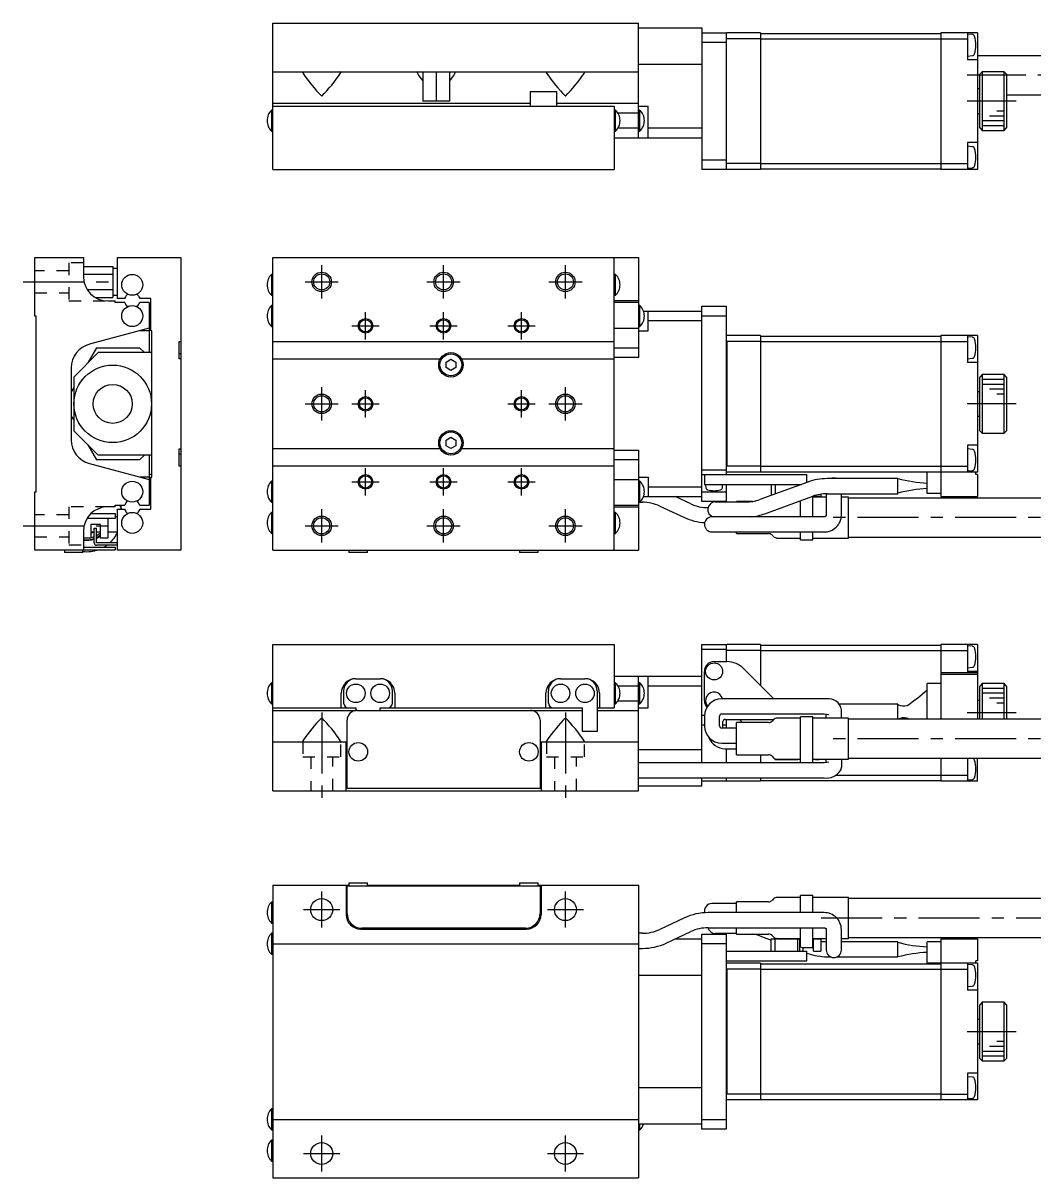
# Model space of a CAD drawing. Extents: x 40 to 407, y 17 to 267.
# Drawn here: x 40.4 to 247.8, y 29.9 to 266.6 of the extents above; entities that cross this region are included whole.
import ezdxf

# ---------------------------------------------------------------- set-up
doc = ezdxf.new("R2010")
doc.units = 0
doc.header["$LTSCALE"] = 10
doc.linetypes.add('CENTER', pattern=[2, 1.25, -0.25, 0.25, -0.25])
doc.linetypes.add('DOT', pattern=[0.5, 0.25, -0.25])
doc.layers.add('1', color=7, linetype='CONTINUOUS')

msp = doc.modelspace()

# ---------------------------------------------------------------- linework, layer by layer
at = {"layer": '1', "color": 7, "linetype": 'CONTINUOUS'}
for p, q in [((91.675696, 266.598362), (166.675696, 266.598362)), ((91.675696, 236.598362), (91.675696, 266.598362)), ((166.675696, 243.098362), (166.675696, 266.598362)), ((166.675696, 265.598362), (179.675696, 265.598362)), ((179.675696, 265.598362), (179.675696, 236.598362)), ((179.675696, 264.598362), (184.675696, 264.598362)), ((184.775696, 264.598362), (184.675696, 264.498362)), ((184.675696, 264.598362), (184.675696, 236.598362)), ((191.675696, 263.398362), (184.675696, 263.398362)), ((191.675696, 264.598362), (184.775696, 264.598362)), ((191.675696, 264.598362), (191.675696, 236.598362)), ((191.675696, 264.498362), (228.675696, 264.498362)), ((191.675696, 263.35694), (228.675696, 263.35694)), ((236.175696, 264.598362), (228.675696, 264.598362)), ((228.675696, 264.598362), (228.675696, 236.598362)), ((228.675696, 263.398362), (234.175696, 263.398362)), ((234.175696, 264.598362), (234.175696, 259.098362)), ((235.160975, 264.262161), (234.175696, 264.348362)), ((236.175696, 264.598362), (236.175696, 236.598362)), ((184.675696, 262.598362), (179.675696, 262.598362)), ((179.675696, 258.098362), (166.675696, 258.098362)), ((234.175696, 259.848362), (235.160975, 259.934562)), ((236.175696, 259.098362), (234.175696, 259.098362)), ((294.803826, 259.898362), (236.175696, 259.898362)), ((91.675696, 256.598362), (166.675696, 256.598362)), ((97.934038, 256.598362), (97.775696, 256.475844)), ((97.775696, 256.475844), (97.795527, 256.370318)), ((105.575696, 256.47586), (105.417353, 256.598362)), ((105.55244, 256.360039), (105.575696, 256.47586)), ((121.434038, 256.598362), (121.275696, 256.475844)), ((121.275696, 256.475844), (121.305713, 256.341176)), ((122.425696, 256.598362), (122.425696, 250.598362)), ((125.175696, 256.598362), (125.175696, 250.598362)), ((127.925696, 256.598362), (127.925696, 250.598362)), ((129.075696, 256.475844), (128.917353, 256.598362)), ((129.004715, 256.247221), (129.058975, 256.380226)), ((129.058975, 256.380226), (129.075696, 256.475844)), ((147.934038, 256.598362), (147.775696, 256.475844)), ((147.775696, 256.475844), (147.805713, 256.341176)), ((155.575696, 256.475844), (155.417353, 256.598362)), ((155.504715, 256.247221), (155.558975, 256.380226)), ((155.558975, 256.380226), (155.575696, 256.475844)), ((237.175696, 256.598362), (236.675696, 256.098362)), ((236.675696, 245.098362), (236.675696, 256.098362)), ((241.675696, 256.598362), (237.175696, 256.598362)), ((237.175696, 256.598362), (237.175696, 244.598362)), ((242.175696, 256.098362), (241.675696, 256.598362)), ((241.675696, 244.598362), (241.675696, 256.598362)), ((242.175696, 256.098362), (242.175696, 245.098362)), ((144.425696, 252.598362), (149.925696, 252.598362)), ((144.425696, 252.598362), (144.425696, 249.598362)), ((149.925696, 249.598362), (149.925696, 252.598362)), ((236.675696, 253.098362), (236.175696, 253.098362)), ((242.175696, 251.898362), (294.803826, 251.898362)), ((91.383448, 248.748362), (91.383448, 244.448362)), ((91.675696, 248.748362), (91.383448, 248.748362)), ((144.425696, 250.098362), (91.675696, 250.098362)), ((91.675696, 249.598362), (161.675696, 249.598362)), ((127.925696, 250.598362), (122.425696, 250.598362)), ((166.675696, 250.098362), (149.925696, 250.098362)), ((161.675696, 249.598362), (161.675696, 236.598362)), ((161.967943, 248.748362), (161.675696, 248.748362)), ((161.967943, 244.448362), (161.967943, 248.748362)), ((166.675696, 249.598362), (168.675696, 249.598362)), ((166.967943, 248.748362), (166.675696, 248.748362)), ((166.967943, 244.448362), (166.967943, 248.748362)), ((168.675696, 243.098362), (168.675696, 249.598362)), ((166.675696, 248.134642), (162.452485, 248.134642)), ((236.175696, 248.098362), (236.675696, 248.098362)), ((91.383448, 244.448362), (91.675696, 244.448362)), ((161.675696, 244.448362), (161.967943, 244.448362)), ((166.675696, 245.062082), (162.452485, 245.062082)), ((166.675696, 244.448362), (166.967943, 244.448362)), ((168.675696, 245.098362), (179.675696, 245.098362)), ((236.675696, 245.098362), (237.175696, 244.598362)), ((237.175696, 244.598362), (241.675696, 244.598362)), ((241.675696, 244.598362), (242.175696, 245.098362)), ((161.675696, 243.098362), (179.675696, 243.098362)), ((236.175696, 242.098362), (234.175696, 242.098362)), ((234.175696, 242.098362), (234.175696, 236.598362)), ((235.160975, 241.262161), (234.175696, 241.348362)), ((179.675696, 238.598362), (184.675696, 238.598362)), ((191.675696, 237.798362), (184.675696, 237.798362)), ((191.675696, 237.839783), (228.675696, 237.839783)), ((228.675696, 237.798362), (234.175696, 237.798362)), ((234.175696, 236.848362), (235.160975, 236.934562)), ((91.675696, 236.598362), (161.675696, 236.598362)), ((184.675696, 236.598362), (179.675696, 236.598362)), ((184.675696, 236.698362), (184.775696, 236.598362)), ((191.675696, 236.598362), (184.775696, 236.598362)), ((191.675696, 236.698362), (228.675696, 236.698362)), ((236.175696, 236.598362), (228.675696, 236.598362)), ((42.801717, 206.540028), (42.801717, 218.540028)), ((42.801717, 218.540028), (52.801717, 218.540028)), ((52.801717, 218.540028), (52.801717, 214.640028)), ((59.801717, 210.140028), (59.801717, 218.540028)), ((59.801717, 218.540028), (72.801717, 218.540028)), ((72.801717, 218.540028), (72.801717, 158.540028)), ((91.675696, 218.540028), (166.675696, 218.540028)), ((91.675696, 158.540028), (91.675696, 218.540028)), ((161.675696, 158.540028), (161.675696, 218.540028)), ((166.675696, 218.540028), (166.675696, 198.040028)), ((52.801717, 216.715454), (58.801717, 216.715454)), ((58.801717, 216.715454), (58.801717, 210.364601)), ((59.801717, 216.290028), (58.801717, 216.290028)), ((52.801717, 215.127741), (58.801717, 215.127741)), ((91.675696, 215.090028), (91.383448, 215.090028)), ((91.383448, 215.090028), (91.383448, 210.790028)), ((161.967943, 215.090028), (161.675696, 215.090028)), ((161.967943, 210.790028), (161.967943, 215.090028)), ((53.585857, 211.952315), (58.801717, 211.952315)), ((58.801717, 210.790028), (59.801717, 210.790028)), ((91.383448, 210.790028), (91.675696, 210.790028)), ((161.675696, 210.790028), (161.967943, 210.790028)), ((55.210298, 210.364601), (58.801717, 210.364601)), ((57.801717, 209.640028), (59.301717, 209.640028)), ((59.301717, 209.340028), (59.301717, 209.640028)), ((61.265437, 209.340028), (59.301717, 209.340028)), ((61.193176, 210.140028), (59.801717, 210.140028)), ((61.401077, 210.500123), (61.193176, 210.140028)), ((61.762411, 208.540028), (62.01273, 208.540028)), ((63.590703, 208.540028), (63.841022, 208.540028)), ((64.410257, 210.140028), (64.202356, 210.500123)), ((66.301717, 209.340028), (64.337997, 209.340028)), ((66.601717, 210.140028), (64.410257, 210.140028)), ((66.301717, 209.340028), (66.301717, 199.040028)), ((66.301717, 208.540028), (66.601717, 208.540028)), ((66.601717, 203.540028), (66.601717, 210.140028)), ((91.675696, 208.690028), (91.383448, 208.690028)), ((91.383448, 208.690028), (91.383448, 204.390028)), ((166.675696, 209.640028), (161.675696, 209.640028)), ((166.675696, 209.340028), (161.675696, 209.340028)), ((166.967943, 208.690028), (166.675696, 208.690028)), ((166.967943, 204.390028), (166.967943, 208.690028)), ((179.675696, 208.540028), (184.675696, 208.540028)), ((179.675696, 168.540028), (179.675696, 208.540028)), ((184.675696, 208.540028), (184.675696, 174.040028)), ((43.101717, 206.540028), (42.801717, 206.540028)), ((43.101717, 170.540028), (43.101717, 206.540028)), ((167.704123, 207.540028), (179.675696, 207.540028)), ((168.675696, 203.540028), (168.675696, 207.540028)), ((184.675696, 206.540028), (179.675696, 206.540028)), ((66.301717, 204.040028), (54.007621, 200.745835)), ((91.383448, 204.390028), (91.675696, 204.390028)), ((161.675696, 204.040028), (166.675696, 204.040028)), ((166.675696, 204.390028), (166.967943, 204.390028)), ((179.675696, 205.540028), (168.675696, 205.540028)), ((66.301717, 203.540028), (64.435691, 203.540028)), ((66.801717, 203.540028), (66.601717, 203.540028)), ((66.801717, 173.540028), (66.801717, 203.540028)), ((72.451717, 197.740028), (72.451717, 201.340028)), ((72.451717, 201.340028), (72.801717, 201.340028)), ((91.675696, 201.340028), (161.675696, 201.340028)), ((166.675696, 203.540028), (168.675696, 203.540028)), ((191.675696, 202.540028), (184.675696, 202.540028)), ((184.675696, 201.440028), (184.775696, 201.340028)), ((184.775696, 201.340028), (184.775696, 175.740028)), ((191.675696, 201.340028), (184.775696, 201.340028)), ((191.675696, 202.540028), (191.675696, 174.540028)), ((191.675696, 202.440028), (228.675696, 202.440028)), ((191.675696, 201.298607), (228.675696, 201.298607)), ((228.675696, 202.540028), (228.675696, 169.540028)), ((236.175696, 202.540028), (228.675696, 202.540028)), ((228.675696, 201.340028), (234.175696, 201.340028)), ((234.175696, 202.540028), (234.175696, 197.040028)), ((235.160975, 202.203827), (234.175696, 202.290028)), ((236.175696, 202.540028), (236.175696, 174.540028)), ((55.801717, 199.040028), (50.801717, 194.040028)), ((55.497869, 200.040028), (53.71678, 196.955091)), ((55.497869, 200.040028), (64.301717, 200.040028)), ((66.801717, 199.040028), (55.801717, 199.040028)), ((65.301717, 199.040028), (64.301717, 200.040028)), ((161.675696, 200.040028), (166.675696, 200.040028)), ((72.801717, 198.790028), (72.451717, 198.790028)), ((72.801717, 197.740028), (72.451717, 197.740028)), ((91.675696, 197.740028), (125.982525, 197.740028)), ((127.175696, 197.117378), (128.175696, 197.694728)), ((127.175696, 195.962678), (127.175696, 197.117378)), ((128.175696, 197.694728), (129.175696, 197.117378)), ((129.175696, 197.117378), (129.175696, 195.962678)), ((130.368867, 197.740028), (161.675696, 197.740028)), ((166.675696, 198.040028), (161.675696, 198.040028)), ((234.175696, 197.790028), (235.160975, 197.876229)), ((236.175696, 197.040028), (234.175696, 197.040028)), ((50.301717, 195.916206), (50.301717, 181.16385)), ((128.175696, 195.385327), (127.175696, 195.962678)), ((129.175696, 195.962678), (128.175696, 195.385327)), ((237.175696, 194.540028), (236.675696, 194.040028)), ((237.175696, 194.540028), (237.175696, 182.540028)), ((241.675696, 194.540028), (237.175696, 194.540028)), ((241.675696, 182.540028), (241.675696, 194.540028)), ((242.175696, 194.040028), (241.675696, 194.540028)), ((50.801717, 191.906053), (50.301717, 191.040028)), ((50.801717, 194.040028), (50.801717, 183.040028)), ((236.675696, 183.040028), (236.675696, 194.040028)), ((242.175696, 194.040028), (242.175696, 183.040028)), ((236.675696, 191.040028), (236.175696, 191.040028)), ((50.301717, 186.040028), (50.801717, 185.174003)), ((236.175696, 186.040028), (236.675696, 186.040028)), ((50.801717, 183.040028), (55.801717, 178.040028)), ((236.675696, 183.040028), (237.175696, 182.540028)), ((237.175696, 182.540028), (241.675696, 182.540028)), ((241.675696, 182.540028), (242.175696, 183.040028)), ((53.71678, 180.124964), (55.497869, 177.040028)), ((127.175696, 181.117378), (128.175696, 181.694728)), ((127.175696, 179.962678), (127.175696, 181.117378)), ((128.175696, 179.385327), (127.175696, 179.962678)), ((128.175696, 181.694728), (129.175696, 181.117378)), ((129.175696, 179.962678), (128.175696, 179.385327)), ((129.175696, 181.117378), (129.175696, 179.962678)), ((236.175696, 180.040028), (234.175696, 180.040028)), ((234.175696, 180.040028), (234.175696, 174.540028)), ((66.801717, 178.040028), (55.801717, 178.040028)), ((64.301717, 177.040028), (65.301717, 178.040028)), ((66.301717, 178.040028), (66.301717, 167.740028)), ((72.451717, 175.740028), (72.451717, 179.340028)), ((72.451717, 179.340028), (72.801717, 179.340028)), ((72.451717, 178.290028), (72.801717, 178.290028)), ((125.982525, 179.340028), (91.675696, 179.340028)), ((161.675696, 179.340028), (130.368867, 179.340028)), ((161.675696, 179.040028), (166.675696, 179.040028)), ((166.675696, 179.040028), (166.675696, 158.540028)), ((235.160975, 179.203827), (234.175696, 179.290028)), ((54.007621, 176.334221), (66.301717, 173.040028)), ((64.301717, 177.040028), (55.497869, 177.040028)), ((72.801717, 175.740028), (72.451717, 175.740028)), ((161.675696, 175.740028), (91.675696, 175.740028)), ((166.675696, 177.040028), (161.675696, 177.040028)), ((184.775696, 175.740028), (184.675696, 175.640028)), ((191.675696, 175.740028), (184.775696, 175.740028)), ((191.675696, 175.781449), (228.675696, 175.781449)), ((228.675696, 175.740028), (234.175696, 175.740028)), ((66.301717, 173.540028), (64.435691, 173.540028)), ((66.801697, 174.040028), (66.301717, 174.040028)), ((66.601717, 166.940028), (66.601717, 173.540028)), ((66.601717, 173.540028), (66.801717, 173.540028)), ((161.675696, 173.040028), (166.675696, 173.040028)), ((166.675696, 173.540028), (168.675696, 173.540028)), ((168.675696, 173.540028), (168.675696, 169.540028)), ((179.675696, 175.040028), (184.675696, 175.040028)), ((179.675696, 174.040028), (201.175696, 174.040028)), ((180.175696, 174.040028), (180.175696, 172.040028)), ((191.675696, 174.540028), (184.675696, 174.540028)), ((191.675696, 174.640028), (228.675696, 174.640028)), ((201.175696, 172.440975), (201.175696, 174.040028)), ((219.875696, 173.215028), (205.338966, 173.215028)), ((219.875696, 170.115028), (219.875696, 173.240028)), ((225.875696, 170.140028), (225.875696, 174.540028)), ((236.175696, 174.540028), (225.875696, 174.540028)), ((234.175696, 174.790028), (235.160975, 174.876229)), ((235.875696, 174.040028), (235.875696, 174.540028)), ((236.175696, 174.040028), (235.875696, 174.040028)), ((236.175696, 174.040028), (236.175696, 169.540028)), ((42.801717, 158.540028), (42.801717, 170.540028)), ((42.801717, 170.540028), (43.101717, 170.540028)), ((66.301717, 172.040028), (66.601717, 172.040028)), ((91.675696, 172.690028), (91.383448, 172.690028)), ((91.383448, 172.690028), (91.383448, 168.390028)), ((166.967943, 172.690028), (166.675696, 172.690028)), ((166.967943, 168.390028), (166.967943, 172.690028)), ((168.675696, 171.540028), (179.675696, 171.540028)), ((179.675696, 170.540028), (184.675696, 170.540028)), ((180.175696, 172.040028), (200.074103, 172.040028)), ((180.425696, 172.040028), (180.485432, 171.357241)), ((183.86596, 171.357241), (183.925696, 172.040028)), ((184.675696, 172.040028), (184.675696, 168.540028)), ((201.388633, 172.518478), (191.546799, 168.936343)), ((193.875696, 172.040028), (193.875696, 169.783992)), ((194.692941, 172.040028), (194.692941, 170.081445)), ((199.360375, 172.040028), (199.360375, 171.780252)), ((199.775696, 172.040028), (199.775696, 171.931417)), ((66.601717, 169.540028), (66.301717, 169.540028)), ((91.383448, 168.390028), (91.675696, 168.390028)), ((166.675696, 168.390028), (167.458749, 168.390028)), ((167.704123, 169.540028), (179.675696, 169.540028)), ((177.384596, 168.055545), (174.201111, 169.540028)), ((184.675696, 168.540028), (179.675696, 168.540028)), ((182.419999, 168.426746), (188.656729, 168.426746)), ((186.761482, 168.426746), (186.761482, 168.540028)), ((190.035727, 168.540028), (186.761482, 168.540028)), ((192.607062, 166.023296), (202.448895, 169.605431)), ((199.925696, 165.38446), (199.925696, 168.687061)), ((202.425696, 165.38446), (202.425696, 169.596987)), ((204.075696, 169.540028), (202.425696, 169.540028)), ((205.188774, 169.440028), (202.425696, 169.440028)), ((202.575696, 169.610028), (202.461558, 169.610028)), ((202.575696, 169.540028), (202.575696, 169.650442)), ((204.075696, 170.020065), (204.075696, 169.540028)), ((205.188774, 170.113693), (205.188774, 165.713845)), ((205.338966, 170.115028), (219.875696, 170.115028)), ((208.288774, 165.713845), (208.288774, 170.115028)), ((209.761482, 169.440028), (208.288774, 169.440028)), ((209.761482, 161.040028), (209.761482, 169.440028)), ((294.803826, 169.240028), (209.761482, 169.240028)), ((228.675696, 170.140028), (225.875696, 170.140028)), ((228.675696, 169.540028), (236.175696, 169.540028)), ((54.331846, 166.040028), (59.301717, 166.040028)), ((59.301717, 167.440028), (57.801717, 167.440028)), ((59.301717, 167.740028), (61.265437, 167.740028)), ((59.301717, 167.440028), (59.301717, 167.740028)), ((59.301717, 166.040028), (59.301717, 165.040028)), ((59.801717, 158.540028), (59.801717, 166.940028)), ((59.801717, 166.940028), (61.193176, 166.940028)), ((60.551716, 166.940028), (60.551716, 167.740028)), ((61.193176, 166.940028), (61.401077, 166.579933)), ((64.202356, 166.579933), (64.410257, 166.940028)), ((64.337997, 167.740028), (66.301717, 167.740028)), ((64.410257, 166.940028), (66.601717, 166.940028)), ((91.675696, 166.290028), (91.383448, 166.290028)), ((91.383448, 166.290028), (91.383448, 161.990028)), ((161.675696, 167.740028), (166.675696, 167.740028)), ((161.675696, 167.440028), (166.675696, 167.440028)), ((161.967943, 166.290028), (161.675696, 166.290028)), ((161.967943, 161.990028), (161.967943, 166.290028)), ((171.029873, 167.598329), (176.074479, 165.24599)), ((59.301717, 165.040028), (53.530925, 165.040028)), ((56.301717, 163.840028), (54.301717, 163.840028)), ((54.301717, 163.840028), (54.301717, 161.040028)), ((56.301717, 161.040028), (56.301717, 163.840028)), ((57.801717, 165.040028), (57.801717, 161.040028)), ((59.801717, 165.38446), (59.301717, 165.38446)), ((204.738774, 165.38446), (181.738774, 165.38446)), ((204.743971, 165.384483), (204.738774, 165.38446)), ((204.760273, 165.38486), (204.743971, 165.384483)), ((204.777505, 165.385759), (204.760273, 165.38486)), ((204.794725, 165.387176), (204.777505, 165.385759)), ((204.811919, 165.389113), (204.794725, 165.387176)), ((204.829073, 165.391575), (204.811919, 165.389113)), ((204.846172, 165.394563), (204.829073, 165.391575)), ((204.863202, 165.398084), (204.846172, 165.394563)), ((204.880149, 165.402143), (204.863202, 165.398084)), ((204.896997, 165.406745), (204.880149, 165.402143)), ((204.913731, 165.411897), (204.896997, 165.406745)), ((204.930335, 165.417607), (204.913731, 165.411897)), ((204.946792, 165.423885), (204.930335, 165.417607)), ((204.963087, 165.430741), (204.946792, 165.423885)), ((204.9792, 165.438189), (204.963087, 165.430741)), ((204.995114, 165.446243), (204.9792, 165.438189)), ((205.010809, 165.454921), (204.995114, 165.446243)), ((205.026265, 165.464245), (205.010809, 165.454921)), ((205.041459, 165.474242), (205.026265, 165.464245)), ((205.056368, 165.484944), (205.041459, 165.474242)), ((205.070968, 165.496393), (205.056368, 165.484944)), ((205.085229, 165.508643), (205.070968, 165.496393)), ((205.099079, 165.521721), (205.085229, 165.508643)), ((205.111095, 165.534192), (205.099079, 165.521721)), ((205.122659, 165.547392), (205.111095, 165.534192)), ((205.133728, 165.561393), (205.122659, 165.547392)), ((205.14425, 165.576293), (205.133728, 165.561393)), ((205.154158, 165.592235), (205.14425, 165.576293)), ((205.163363, 165.609431), (205.154158, 165.592235)), ((205.171736, 165.628209), (205.163363, 165.609431)), ((205.179056, 165.649103), (205.171736, 165.628209)), ((205.18492, 165.673047), (205.179056, 165.649103)), ((205.188438, 165.701803), (205.18492, 165.673047)), ((205.188774, 165.713845), (205.188438, 165.701803)), ((52.801717, 162.440028), (52.801717, 158.540028)), ((54.301717, 161.040028), (52.801717, 161.040028)), ((54.301717, 162.28446), (55.001717, 162.28446)), ((55.001717, 163.040028), (55.501717, 163.040028)), ((55.001717, 160.040028), (55.001717, 163.040028)), ((55.501717, 160.040028), (55.501717, 163.040028)), ((55.501717, 162.28446), (56.301717, 162.28446)), ((57.801717, 161.040028), (56.301717, 161.040028)), ((57.801717, 162.28446), (59.801717, 162.28446)), ((91.383448, 161.990028), (91.675696, 161.990028)), ((161.675696, 161.990028), (161.967943, 161.990028)), ((181.738774, 162.28446), (204.738774, 162.28446)), ((186.761482, 161.940028), (186.761482, 162.28446)), ((186.761482, 161.940028), (193.347269, 161.940028)), ((194.054375, 161.647135), (194.368589, 161.332921)), ((195.075696, 161.040028), (199.925696, 161.040028)), ((199.925696, 160.640028), (199.925696, 162.28446)), ((202.425696, 160.640028), (202.425696, 162.28446)), ((202.425696, 161.040028), (209.761482, 161.040028)), ((209.761482, 161.240028), (294.803826, 161.240028)), ((52.801717, 159.140028), (59.301717, 159.140028)), ((52.801717, 158.640028), (59.301717, 158.640028)), ((59.801717, 160.040028), (55.501717, 160.040028)), ((59.801717, 159.540028), (55.501717, 159.540028)), ((59.301717, 159.140028), (59.301717, 158.640028)), ((199.925696, 160.640028), (202.425696, 160.640028)), ((52.801717, 158.540028), (42.801717, 158.540028)), ((48.901717, 158.540028), (48.901717, 158.040028)), ((52.701717, 158.040028), (48.901717, 158.040028)), ((52.701717, 158.040028), (52.701717, 158.540028)), ((72.801717, 158.540028), (59.801717, 158.540028)), ((91.675696, 158.540028), (166.675696, 158.540028)), ((107.275696, 158.540028), (107.275696, 158.040028)), ((111.075696, 158.040028), (107.275696, 158.040028)), ((111.075696, 158.040028), (111.075696, 158.540028)), ((142.275696, 158.540028), (142.275696, 158.040028)), ((146.075696, 158.040028), (142.275696, 158.040028)), ((146.075696, 158.040028), (146.075696, 158.540028)), ((91.675696, 139.20011), (161.675696, 139.20011)), ((91.675696, 109.20011), (91.675696, 139.20011)), ((161.675696, 139.20011), (161.675696, 126.20011)), ((179.675696, 139.20011), (184.675696, 139.20011)), ((179.675696, 114.95011), (179.675696, 139.20011)), ((184.675696, 138.20011), (179.675696, 138.20011)), ((184.775696, 139.20011), (184.675696, 139.10011)), ((184.675696, 139.20011), (184.675696, 135.70011)), ((191.675696, 138.00011), (184.675696, 138.00011)), ((191.675696, 139.20011), (184.775696, 139.20011)), ((191.675696, 139.20011), (191.675696, 130.856964)), ((191.675696, 139.10011), (228.675696, 139.10011)), ((191.675696, 137.958688), (228.675696, 137.958688)), ((228.675696, 139.20011), (228.675696, 123.90011)), ((236.175696, 139.20011), (228.675696, 139.20011)), ((228.675696, 138.00011), (234.175696, 138.00011)), ((234.175696, 139.20011), (234.175696, 133.70011)), ((235.160975, 138.863909), (234.175696, 138.95011)), ((236.175696, 139.20011), (236.175696, 123.90011)), ((182.175696, 135.70011), (184.761482, 135.70011)), ((161.675696, 132.70011), (179.675696, 132.70011)), ((166.675696, 109.20011), (166.675696, 132.70011)), ((168.675696, 126.20011), (168.675696, 132.70011)), ((180.175696, 127.70011), (180.175696, 133.70011)), ((188.297016, 134.235644), (194.452248, 128.080412)), ((228.675696, 133.45011), (235.875696, 133.45011)), ((228.675696, 133.100476), (236.175696, 133.100476)), ((234.175696, 134.45011), (235.160975, 134.536311)), ((236.175696, 133.70011), (234.175696, 133.70011)), ((235.875696, 133.415146), (235.875696, 133.45011)), ((236.175696, 133.415146), (235.875696, 133.415146)), ((91.383448, 131.35011), (91.383448, 127.05011)), ((91.675696, 131.35011), (91.383448, 131.35011)), ((108.675696, 132.20011), (113.675696, 132.20011)), ((150.675696, 132.20011), (155.675696, 132.20011)), ((161.967943, 131.35011), (161.675696, 131.35011)), ((161.967943, 127.05011), (161.967943, 131.35011)), ((162.452485, 130.73639), (166.675696, 130.73639)), ((166.967943, 131.35011), (166.675696, 131.35011)), ((166.967943, 127.05011), (166.967943, 131.35011)), ((179.675696, 130.70011), (168.675696, 130.70011)), ((228.675696, 131.20011), (225.875696, 131.20011)), ((225.875696, 123.90011), (225.875696, 131.20011)), ((237.175696, 131.20011), (236.675696, 130.70011)), ((236.675696, 123.90011), (236.675696, 130.70011)), ((237.175696, 131.20011), (237.175696, 123.90011)), ((241.675696, 131.20011), (237.175696, 131.20011)), ((241.675696, 123.90011), (241.675696, 131.20011)), ((242.175696, 130.70011), (241.675696, 131.20011)), ((242.175696, 130.70011), (242.175696, 123.90011)), ((105.675696, 126.20011), (105.675696, 129.20011)), ((106.175696, 129.70011), (106.175696, 127.20011)), ((116.175696, 127.20011), (116.175696, 129.70011)), ((116.675696, 129.20011), (116.675696, 126.20011)), ((147.675696, 126.20011), (147.675696, 129.20011)), ((148.175696, 127.20011), (148.175696, 129.70011)), ((158.175696, 129.70011), (158.175696, 121.40011)), ((158.675696, 129.20011), (158.675696, 126.20011)), ((204.738774, 128.080412), (183.738774, 128.080412)), ((91.383448, 127.05011), (91.675696, 127.05011)), ((91.675696, 126.20011), (108.675696, 126.20011)), ((91.675696, 125.70011), (108.675696, 125.70011)), ((108.675696, 126.20011), (108.675696, 125.690085)), ((108.875696, 125.70011), (155.175696, 125.70011)), ((113.675696, 125.70011), (113.675696, 126.20011)), ((113.675696, 126.20011), (155.175696, 126.20011)), ((155.175696, 121.40011), (155.175696, 126.20011)), ((158.175696, 126.20011), (161.675696, 126.20011)), ((158.175696, 125.70011), (166.675696, 125.70011)), ((161.675696, 127.05011), (161.967943, 127.05011)), ((162.452485, 127.66383), (166.675696, 127.66383)), ((166.675696, 127.05011), (166.967943, 127.05011)), ((166.675696, 126.20011), (168.675696, 126.20011)), ((219.875696, 126.950109), (207.912525, 126.950109)), ((208.288774, 124.10011), (208.288774, 125.846372)), ((219.875696, 123.905705), (219.875696, 126.950109)), ((236.675696, 127.70011), (236.175696, 127.70011)), ((106.875696, 109.70011), (106.875696, 123.70011)), ((146.475696, 123.70011), (146.475696, 109.70011)), ((179.675696, 124.70011), (180.192832, 124.70011)), ((180.188774, 124.530412), (180.188774, 122.530412)), ((183.288774, 122.530412), (183.288774, 124.530412)), ((183.738774, 124.980412), (204.738774, 124.980412)), ((183.969999, 122.080412), (183.969999, 123.400109)), ((184.419999, 123.850109), (194.414257, 123.850109)), ((184.675696, 123.850109), (184.675696, 122.080412)), ((186.761482, 116.60011), (186.761482, 123.20011)), ((193.347269, 123.20011), (186.761482, 123.20011)), ((188.018842, 123.20011), (187.368842, 123.850109)), ((194.368589, 123.807217), (194.054375, 123.493003)), ((199.925696, 124.10011), (195.075696, 124.10011)), ((199.925696, 115.00011), (199.925696, 124.40011)), ((202.425696, 124.40011), (199.925696, 124.40011)), ((202.425696, 115.00011), (202.425696, 124.40011)), ((209.761482, 124.10011), (202.425696, 124.10011)), ((204.738774, 124.980412), (205.696857, 124.845954)), ((205.188774, 124.10011), (205.188774, 124.958185)), ((209.761482, 115.70011), (209.761482, 124.10011)), ((294.803826, 123.90011), (209.761482, 123.90011)), ((221.729454, 124.140344), (221.82196, 124.100803)), ((221.82196, 124.100803), (221.90769, 124.044787)), ((221.90769, 124.044787), (221.997584, 123.980649)), ((221.997584, 123.980649), (222.101028, 123.904751)), ((158.175696, 121.40011), (155.175696, 121.40011)), ((180.188774, 122.70011), (179.675696, 122.70011)), ((186.761482, 122.080412), (183.738774, 122.080412)), ((184.675696, 122.70011), (183.969999, 122.70011)), ((106.875696, 119.20011), (91.675696, 119.20011)), ((97.798968, 119.438482), (97.775696, 119.322611)), ((97.775696, 119.322611), (97.934038, 119.20011)), ((105.417353, 119.20011), (105.575696, 119.322618)), ((105.575696, 119.322618), (105.557122, 119.424223)), ((106.675696, 109.20011), (106.675696, 119.20011)), ((166.675696, 119.20011), (146.475696, 119.20011)), ((146.675696, 119.20011), (146.675696, 109.20011)), ((147.792417, 119.418246), (147.775696, 119.322628)), ((147.775696, 119.322628), (147.934038, 119.20011)), ((147.846676, 119.551251), (147.792417, 119.418246)), ((155.417353, 119.20011), (155.575696, 119.322627)), ((155.575696, 119.322627), (155.545678, 119.457295)), ((183.738774, 118.980412), (186.761482, 118.980412)), ((166.675696, 117.70011), (179.675696, 117.70011)), ((184.419999, 117.850109), (186.761482, 117.850109)), ((184.675696, 117.850109), (184.675696, 114.95011)), ((186.761482, 116.60011), (193.347269, 116.60011)), ((191.675696, 116.60011), (191.675696, 114.95011)), ((194.054375, 116.307217), (194.368589, 115.993003)), ((204.738774, 114.95011), (166.675696, 114.95011)), ((194.654632, 115.793078), (194.692941, 115.65011)), ((194.692941, 115.65011), (199.360375, 115.65011)), ((195.075696, 115.70011), (199.925696, 115.70011)), ((199.360375, 115.65011), (199.373772, 115.70011)), ((199.925696, 115.00011), (202.425696, 115.00011)), ((202.425696, 115.70011), (209.761482, 115.70011)), ((203.075696, 115.65011), (203.575696, 115.65011)), ((205.696857, 115.084567), (204.738774, 114.95011)), ((205.188774, 114.97453), (205.188774, 115.70011)), ((208.223597, 113.605817), (208.265312, 113.795663)), ((208.265312, 113.795663), (208.286063, 113.985848)), ((208.286063, 113.985848), (208.288774, 114.08415)), ((208.288774, 115.70011), (208.288774, 114.08415)), ((209.761482, 115.90011), (294.803826, 115.90011)), ((228.675696, 115.90011), (228.675696, 111.20011)), ((234.175696, 115.90011), (234.175696, 111.20011)), ((235.160975, 115.863909), (234.7472, 115.90011)), ((236.175696, 111.20011), (236.175696, 115.90011)), ((166.675696, 111.85011), (204.738774, 111.85011)), ((179.675696, 110.20011), (179.675696, 111.85011)), ((184.675696, 111.85011), (184.675696, 111.20011)), ((184.675696, 111.30011), (184.775696, 111.20011)), ((191.675696, 111.85011), (191.675696, 111.20011)), ((191.675696, 111.30011), (228.675696, 111.30011)), ((207.313306, 112.441531), (228.675696, 112.441531)), ((208.160232, 113.417721), (208.223597, 113.605817)), ((228.675696, 112.40011), (234.175696, 112.40011)), ((234.175696, 111.45011), (235.160975, 111.536311)), ((91.675696, 109.20011), (166.675696, 109.20011)), ((106.875696, 110.70011), (106.675696, 110.70011)), ((146.475696, 109.70011), (106.875696, 109.70011)), ((146.675696, 110.70011), (146.475696, 110.70011)), ((179.675696, 110.20011), (166.675696, 110.20011)), ((184.675696, 111.20011), (179.675696, 111.20011)), ((191.675696, 111.20011), (184.775696, 111.20011)), ((236.175696, 111.20011), (228.675696, 111.20011)), ((107.275696, 90.360192), (111.075696, 90.360192)), ((107.275696, 90.360192), (107.275696, 89.760192)), ((111.075696, 89.760192), (111.075696, 90.360192)), ((142.275696, 90.360192), (146.075696, 90.360192)), ((142.275696, 90.360192), (142.275696, 89.760192)), ((146.075696, 89.760192), (146.075696, 90.360192)), ((91.675696, 89.860192), (91.675696, 29.860192)), ((91.675696, 89.860192), (107.275696, 89.860192)), ((106.675696, 89.860192), (106.675696, 83.860192)), ((106.875696, 89.260192), (106.675696, 89.260192)), ((106.775696, 89.460192), (106.875696, 89.460192)), ((106.775696, 89.460192), (106.775696, 89.260192)), ((106.875696, 89.760192), (146.475696, 89.760192)), ((106.875696, 84.060192), (106.875696, 89.760192)), ((111.075696, 89.860192), (142.275696, 89.860192)), ((116.675696, 89.860192), (116.675696, 89.760192)), ((146.075696, 89.860192), (166.675696, 89.860192)), ((146.475696, 89.760192), (146.475696, 84.060192)), ((146.675696, 89.260192), (146.475696, 89.260192)), ((146.675696, 89.860192), (146.675696, 83.860192)), ((166.675696, 89.860192), (166.675696, 29.860192)), ((199.925696, 84.236374), (199.925696, 87.760192)), ((202.425696, 87.760192), (199.925696, 87.760192)), ((202.425696, 84.236374), (202.425696, 87.760192)), ((91.383448, 86.410192), (91.383448, 82.110192)), ((91.675696, 86.410192), (91.383448, 86.410192)), ((186.761482, 86.11576), (181.738774, 86.11576)), ((186.761482, 84.236374), (186.761482, 86.460192)), ((193.347269, 86.460192), (186.761482, 86.460192)), ((194.368589, 87.067298), (194.054375, 86.753085)), ((199.925696, 87.360192), (195.075696, 87.360192)), ((209.761482, 87.360192), (202.425696, 87.360192)), ((209.761482, 78.960192), (209.761482, 87.360192)), ((294.803826, 87.160192), (209.761482, 87.160192)), ((176.074479, 83.154229), (171.029873, 80.801891)), ((204.738774, 84.236374), (180.95572, 84.236374)), ((91.383448, 82.110192), (91.675696, 82.110192)), ((109.675696, 80.860192), (143.675696, 80.860192)), ((143.475696, 81.060192), (109.875696, 81.060192)), ((180.95572, 81.136374), (204.738774, 81.136374)), ((186.761482, 79.860192), (186.761482, 81.136374)), ((199.925696, 77.205467), (199.925696, 81.136374)), ((202.425696, 77.090192), (202.425696, 81.136374)), ((204.738774, 81.136374), (204.755093, 81.136144)), ((204.755093, 81.136144), (204.772269, 81.135403)), ((204.772269, 81.135403), (204.789398, 81.134152)), ((204.789398, 81.134152), (204.806467, 81.132392)), ((204.806467, 81.132392), (204.82346, 81.130124)), ((204.82346, 81.130124), (204.840363, 81.127347)), ((204.840363, 81.127347), (204.857162, 81.124062)), ((204.857162, 81.124062), (204.873841, 81.120268)), ((204.873841, 81.120268), (204.890386, 81.115964)), ((204.890386, 81.115964), (204.906779, 81.11115)), ((204.906779, 81.11115), (204.923006, 81.105823)), ((204.923006, 81.105823), (204.93905, 81.099982)), ((204.93905, 81.099982), (204.954893, 81.093623)), ((204.954893, 81.093623), (204.970516, 81.086744)), ((204.970516, 81.086744), (204.985902, 81.079341)), ((204.985902, 81.079341), (205.001031, 81.071409)), ((205.001031, 81.071409), (205.01588, 81.062943)), ((205.01588, 81.062943), (205.030429, 81.053935)), ((205.030429, 81.053935), (205.044653, 81.044378)), ((205.044653, 81.044378), (205.058528, 81.034261)), ((205.058528, 81.034261), (205.072024, 81.023572)), ((205.072024, 81.023572), (205.085113, 81.012295)), ((205.085113, 81.012295), (205.097763, 81.000412)), ((205.097763, 81.000412), (205.109936, 80.987896)), ((205.109936, 80.987896), (205.121593, 80.974715)), ((205.121593, 80.974715), (205.132687, 80.960824)), ((205.132687, 80.960824), (205.143167, 80.94616)), ((205.143167, 80.94616), (205.152968, 80.930634)), ((205.152968, 80.930634), (205.162011, 80.914116)), ((205.162011, 80.914116), (205.17019, 80.896402)), ((205.17019, 80.896402), (205.17735, 80.877171)), ((205.17735, 80.877171), (205.183235, 80.855889)), ((205.183235, 80.855889), (205.187365, 80.831657)), ((205.187365, 80.831657), (205.188774, 80.806989)), ((205.188774, 80.806989), (205.188774, 76.578372)), ((208.288774, 76.578372), (208.288774, 80.806989)), ((91.383448, 80.010192), (91.383448, 75.710192)), ((91.675696, 80.010192), (91.383448, 80.010192)), ((167.458749, 80.010192), (166.675696, 80.010192)), ((172.33999, 77.992337), (177.384596, 80.344675)), ((174.201111, 78.860192), (179.675696, 78.860192)), ((179.675696, 79.860192), (184.675696, 79.860192)), ((179.675696, 39.860192), (179.675696, 79.860192)), ((186.761482, 79.973474), (182.419999, 79.973474)), ((184.675696, 79.860192), (184.675696, 39.860192)), ((186.761482, 79.860192), (193.347269, 79.860192)), ((191.546799, 79.463876), (193.875696, 78.616227)), ((193.875696, 76.360192), (193.875696, 78.860192)), ((193.875696, 78.860192), (199.925696, 78.860192)), ((194.054375, 79.567298), (194.368589, 79.253085)), ((194.692941, 76.360192), (194.692941, 78.860192)), ((195.075696, 78.960192), (199.925696, 78.960192)), ((199.360375, 76.360192), (199.360375, 78.860192)), ((199.775696, 76.360192), (199.775696, 78.860192)), ((199.775696, 78.790192), (199.925696, 78.790192)), ((202.425696, 78.960192), (205.188774, 78.960192)), ((202.425696, 78.860192), (204.075696, 78.860192)), ((202.425696, 78.790192), (202.575696, 78.790192)), ((202.575696, 76.360192), (202.575696, 78.860192)), ((204.075696, 78.860192), (204.075696, 76.360192)), ((208.288774, 78.960192), (209.761482, 78.960192)), ((219.875696, 78.285192), (208.288774, 78.285192)), ((209.761482, 79.160192), (294.803826, 79.160192)), ((219.875696, 75.160192), (219.875696, 78.285192)), ((225.875696, 73.860192), (225.875696, 78.260192)), ((228.675696, 78.260192), (225.875696, 78.260192)), ((228.675696, 78.860192), (236.175696, 78.860192)), ((228.675696, 78.860192), (228.675696, 45.860192)), ((236.175696, 78.860192), (236.175696, 74.360192)), ((91.675696, 77.860192), (166.675696, 77.860192)), ((166.675696, 76.910192), (167.458749, 76.910192)), ((184.675696, 77.860192), (179.675696, 77.860192)), ((184.675696, 76.360192), (201.175696, 76.360192)), ((199.925696, 77.205467), (200.23082, 77.090192)), ((200.23082, 77.090192), (202.425696, 77.090192)), ((200.475696, 76.360192), (200.475696, 77.090192)), ((201.175696, 74.360192), (201.175696, 76.360192)), ((201.175696, 75.959245), (201.388633, 75.881742)), ((202.575696, 77.590192), (202.425696, 77.590192)), ((202.575696, 76.360192), (204.075696, 76.360192)), ((91.383448, 75.710192), (91.675696, 75.710192)), ((184.675696, 74.360192), (201.175696, 74.360192)), ((191.675696, 73.860192), (184.675696, 73.860192)), ((191.675696, 73.860192), (191.675696, 45.860192)), ((191.675696, 73.760192), (228.675696, 73.760192)), ((205.338966, 75.185192), (206.0594, 75.185192)), ((207.418147, 75.185192), (219.875696, 75.185192)), ((236.175696, 73.860192), (225.875696, 73.860192)), ((234.175696, 73.860192), (234.175696, 68.360192)), ((235.160975, 73.523991), (234.175696, 73.610192)), ((235.875696, 73.860192), (235.875696, 74.360192)), ((236.175696, 74.360192), (235.875696, 74.360192)), ((236.175696, 73.860192), (236.175696, 45.860192)), ((179.675696, 71.360192), (166.675696, 71.360192)), ((184.675696, 72.760192), (184.775696, 72.660192)), ((184.775696, 72.660192), (184.775696, 47.060192)), ((191.675696, 72.660192), (184.775696, 72.660192)), ((191.675696, 72.61877), (228.675696, 72.61877)), ((228.675696, 72.660192), (234.175696, 72.660192)), ((234.175696, 69.110192), (235.160975, 69.196393)), ((236.175696, 68.360192), (234.175696, 68.360192)), ((237.175696, 65.860192), (236.675696, 65.360192)), ((236.675696, 54.360192), (236.675696, 65.360192)), ((237.175696, 65.860192), (237.175696, 53.860192)), ((241.675696, 65.860192), (237.175696, 65.860192)), ((241.675696, 53.860192), (241.675696, 65.860192)), ((242.175696, 65.360192), (241.675696, 65.860192)), ((242.175696, 65.360192), (242.175696, 54.360192)), ((236.675696, 62.360192), (236.175696, 62.360192)), ((236.175696, 57.360192), (236.675696, 57.360192)), ((236.675696, 54.360192), (237.175696, 53.860192)), ((237.175696, 53.860192), (241.675696, 53.860192)), ((241.675696, 53.860192), (242.175696, 54.360192)), ((236.175696, 51.360192), (234.175696, 51.360192)), ((234.175696, 51.360192), (234.175696, 45.860192)), ((235.160975, 50.523991), (234.175696, 50.610192)), ((166.675696, 48.360192), (179.675696, 48.360192)), ((184.775696, 47.060192), (184.675696, 46.960192)), ((191.675696, 45.860192), (184.675696, 45.860192)), ((191.675696, 47.060192), (184.775696, 47.060192)), ((191.675696, 47.101613), (228.675696, 47.101613)), ((191.675696, 45.960192), (228.675696, 45.960192)), ((228.675696, 47.060192), (234.175696, 47.060192)), ((236.175696, 45.860192), (228.675696, 45.860192)), ((234.175696, 46.110192), (235.160975, 46.196393)), ((91.383448, 44.010192), (91.383448, 39.710192)), ((91.675696, 44.010192), (91.383448, 44.010192)), ((91.675696, 41.860192), (166.675696, 41.860192)), ((179.675696, 40.860192), (166.675696, 40.860192)), ((166.967943, 39.710192), (166.967943, 40.860192)), ((179.675696, 41.860192), (184.675696, 41.860192)), ((91.383448, 39.710192), (91.675696, 39.710192)), ((166.675696, 39.710192), (166.967943, 39.710192)), ((184.675696, 39.860192), (179.675696, 39.860192)), ((91.383448, 37.610192), (91.383448, 33.310192)), ((91.675696, 37.610192), (91.383448, 37.610192)), ((91.383448, 33.310192), (91.675696, 33.310192)), ((91.675696, 29.860192), (166.675696, 29.860192))]:
    msp.add_line(p, q, dxfattribs=at)
at = {"layer": '1', "color": 4, "linetype": 'CENTER'}
for p, q in [((346.100448, 255.898362), (234.11859, 255.898362)), ((244.11859, 250.598362), (234.11859, 250.598362)), ((101.675696, 210.140028), (101.675696, 216.940028)), ((126.675696, 210.140028), (126.675696, 216.940028)), ((151.675696, 210.140028), (151.675696, 216.940028)), ((40.416107, 213.540028), (59.351939, 213.540028)), ((98.275696, 213.540028), (105.075696, 213.540028)), ((123.275696, 213.540028), (130.075696, 213.540028)), ((148.275696, 213.540028), (155.075696, 213.540028)), ((110.675696, 201.740028), (110.675696, 207.340028)), ((126.675696, 201.740028), (126.675696, 207.340028)), ((142.675696, 201.740028), (142.675696, 207.340028)), ((107.875696, 204.540028), (113.475696, 204.540028)), ((123.875696, 204.540028), (129.475696, 204.540028)), ((139.875696, 204.540028), (145.475696, 204.540028)), ((101.675696, 185.140028), (101.675696, 191.940028)), ((151.675696, 185.140028), (151.675696, 191.940028)), ((110.675696, 185.740028), (110.675696, 191.340028)), ((142.675696, 185.740028), (142.675696, 191.340028)), ((98.275696, 188.540028), (105.075696, 188.540028)), ((107.875696, 188.540028), (113.475696, 188.540028)), ((139.875696, 188.540028), (145.475696, 188.540028)), ((148.275696, 188.540028), (155.075696, 188.540028)), ((244.11859, 188.540028), (234.11859, 188.540028)), ((110.675696, 169.740028), (110.675696, 175.340028)), ((126.675696, 169.740028), (126.675696, 175.340028)), ((142.675696, 169.740028), (142.675696, 175.340028)), ((107.875696, 172.540028), (113.475696, 172.540028)), ((123.875696, 172.540028), (129.475696, 172.540028)), ((139.875696, 172.540028), (145.475696, 172.540028)), ((101.675696, 160.140028), (101.675696, 166.940028)), ((126.675696, 160.140028), (126.675696, 166.940028)), ((151.675696, 160.140028), (151.675696, 166.940028)), ((40.416107, 163.540028), (59.351939, 163.540028)), ((98.275696, 163.540028), (105.075696, 163.540028)), ((123.275696, 163.540028), (130.075696, 163.540028)), ((148.275696, 163.540028), (155.075696, 163.540028)), ((344.11859, 165.240028), (204.11859, 165.240028)), ((101.675696, 125.278747), (101.675696, 105.956048)), ((151.675696, 125.278747), (151.675696, 105.956048)), ((244.11859, 125.20011), (234.11859, 125.20011)), ((344.11859, 119.90011), (204.11859, 119.90011)), ((101.675696, 81.160192), (101.675696, 88.560192)), ((151.675696, 81.160192), (151.675696, 88.560192)), ((97.975696, 84.860192), (105.375696, 84.860192)), ((147.975696, 84.860192), (155.375696, 84.860192)), ((204.11859, 83.160192), (344.11859, 83.160192)), ((234.11859, 59.860192), (244.11859, 59.860192)), ((101.675696, 31.160192), (101.675696, 38.560192)), ((151.675696, 31.160192), (151.675696, 38.560192)), ((97.975696, 34.860192), (105.375696, 34.860192)), ((147.975696, 34.860192), (155.375696, 34.860192))]:
    msp.add_line(p, q, dxfattribs=at)
at = {"layer": '1', "color": 9, "linetype": 'CONTINUOUS'}
for p, q in [((240.175696, 248.598362), (241.675696, 248.598362)), ((237.175696, 246.598362), (241.675696, 246.598362)), ((238.675696, 247.598362), (241.675696, 247.598362)), ((237.175696, 245.598362), (241.675696, 245.598362)), ((241.675696, 193.540028), (237.175696, 193.540028)), ((241.675696, 192.540028), (237.175696, 192.540028)), ((241.675696, 191.540028), (238.675696, 191.540028)), ((241.675696, 190.540028), (240.175696, 190.540028)), ((241.675696, 130.20011), (237.175696, 130.20011)), ((241.675696, 129.20011), (237.175696, 129.20011)), ((241.675696, 128.20011), (238.675696, 128.20011)), ((241.675696, 127.20011), (240.175696, 127.20011)), ((238.675696, 56.860192), (241.675696, 56.860192)), ((240.175696, 57.860192), (241.675696, 57.860192)), ((237.175696, 55.860192), (241.675696, 55.860192)), ((237.175696, 54.860192), (241.675696, 54.860192))]:
    msp.add_line(p, q, dxfattribs=at)
at = {"layer": '1', "color": 9, "linetype": 'DOT'}
for p, q in [((49.801717, 215.790028), (42.801717, 215.790028)), ((49.801717, 217.440028), (49.801717, 209.640028)), ((52.801717, 217.440028), (49.801717, 217.440028)), ((42.801717, 211.290028), (49.801717, 211.290028)), ((49.801717, 209.640028), (57.801717, 209.640028)), ((49.801717, 165.790028), (42.801717, 165.790028)), ((49.801717, 167.440028), (49.801717, 159.640028)), ((57.801717, 167.440028), (49.801717, 167.440028)), ((42.801717, 161.290028), (49.801717, 161.290028)), ((49.801717, 159.640028), (52.801717, 159.640028)), ((97.775696, 119.323021), (97.775696, 116.20011)), ((105.575696, 116.20011), (105.575696, 119.322956)), ((147.775696, 119.322985), (147.775696, 116.20011)), ((155.575696, 116.20011), (155.575696, 119.322975)), ((97.775696, 116.20011), (105.575696, 116.20011)), ((99.425696, 116.20011), (99.425696, 109.20011)), ((103.925696, 109.20011), (103.925696, 116.20011)), ((147.775696, 116.20011), (155.575696, 116.20011)), ((149.425696, 116.20011), (149.425696, 109.20011)), ((153.925696, 109.20011), (153.925696, 116.20011))]:
    msp.add_line(p, q, dxfattribs=at)
at = {"layer": '1', "color": 9, "linetype": 'CONTINUOUS'}
for centre, radius in [((101.675696, 213.540028), 2), ((126.675696, 213.540028), 2), ((151.675696, 213.540028), 2), ((110.675696, 204.540028), 1.5), ((126.675696, 204.540028), 1.5), ((142.675696, 204.540028), 1.5), ((101.675696, 188.540028), 2), ((110.675696, 188.540028), 1.5), ((142.675696, 188.540028), 1.5), ((151.675696, 188.540028), 2), ((110.675696, 172.540028), 1.5), ((126.675696, 172.540028), 1.5), ((142.675696, 172.540028), 1.5), ((101.675696, 163.540028), 2), ((126.675696, 163.540028), 2), ((151.675696, 163.540028), 2)]:
    msp.add_circle(centre, radius, dxfattribs=at)
at = {"layer": '1', "color": 7, "linetype": 'CONTINUOUS'}
for centre, radius in [((62.801717, 212.940028), 2.15), ((101.675696, 213.540028), 1.65), ((126.675696, 213.540028), 1.65), ((151.675696, 213.540028), 1.65), ((62.801717, 206.540028), 2.15), ((110.675696, 204.540028), 1.25), ((126.675696, 204.540028), 1.25), ((142.675696, 204.540028), 1.25), ((128.175696, 196.540028), 2.5), ((128.175696, 196.540028), 2.25), ((58.801717, 188.540028), 7.95), ((58.801717, 188.540028), 4), ((101.675696, 188.540028), 1.65), ((110.675696, 188.540028), 1.25), ((142.675696, 188.540028), 1.25), ((151.675696, 188.540028), 1.65), ((128.175696, 180.540028), 2.5), ((128.175696, 180.540028), 2.25), ((110.675696, 172.540028), 1.25), ((126.675696, 172.540028), 1.25), ((142.675696, 172.540028), 1.25), ((62.801717, 170.540028), 2.15), ((62.801717, 164.140028), 2.15), ((101.675696, 163.540028), 1.65), ((126.675696, 163.540028), 1.65), ((151.675696, 163.540028), 1.65), ((182.175696, 133.70011), 1.75), ((108.675696, 129.20011), 1.9), ((113.675696, 129.20011), 1.9), ((150.675696, 129.20011), 1.9), ((155.675696, 129.20011), 1.9), ((109.175696, 117.20011), 1.9), ((144.175696, 117.20011), 1.9), ((101.675696, 84.860192), 2.25), ((151.675696, 84.860192), 2.25), ((101.675696, 34.860192), 2.25), ((151.675696, 34.860192), 2.25)]:
    msp.add_circle(centre, radius, dxfattribs=at)
for centre, radius, start, end in [((235.117398, 263.764064), 0.5, 17.629155, 85), ((229.875696, 262.098362), 6, 342.370845, 17.629155), ((235.117398, 260.43266), 0.5, 275, 342.370845), ((125.541474, 274.967582), 33.402033, 213.83274392, 224.39770026), ((79.204445, 273.852422), 31.625943, 315.278233, 326.41989359), ((128.956952, 260.610173), 8.761609, 209.15926604, 221.79940471), ((120.36838, 261.42249), 10.068251, 318.64655642, 329.06811598), ((178.323484, 277.292394), 37.0174, 214.47057828, 223.95608964), ((121.733369, 280.161581), 41.38116, 316.35034111, 324.69670705), ((93.475696, 246.598362), 3, 134.220044, 225.779956), ((159.875696, 246.598362), 3, 314.220044, 45.779956), ((164.875696, 246.598362), 3, 314.220044, 45.779956), ((235.117398, 240.764064), 0.5, 17.629155, 85), ((229.875696, 239.098362), 6, 342.370845, 17.629155), ((235.117398, 237.43266), 0.5, 275, 342.370845), ((57.801717, 214.640028), 5, 180, 270), ((93.475696, 212.940028), 3, 134.220044, 225.779956), ((159.875696, 212.940028), 3, 314.220044, 45.779956), ((62.916621, 209.625123), 1.75, 127.564895, 150), ((62.686812, 209.625123), 1.75, 30, 52.435105), ((62.801717, 209.740028), 1.5875, 194.594029, 233.220957), ((62.801717, 209.740028), 1.5875, 306.779043, 345.405971), ((93.475696, 206.540028), 3, 134.220044, 225.779956), ((164.875696, 206.540028), 3, 314.220044, 45.779956), ((235.117398, 201.70573), 0.5, 17.629155, 85), ((229.875696, 200.040028), 6, 342.370845, 17.629155), ((55.301717, 195.916206), 5, 105, 180), ((235.117398, 198.374326), 0.5, 275, 342.370845), ((55.301717, 181.16385), 5, 180, 255), ((235.117398, 178.70573), 0.5, 17.629155, 85), ((229.875696, 177.040028), 6, 342.370845, 17.629155), ((235.117398, 175.374326), 0.5, 275, 342.370845), ((205.338966, 161.665028), 11.55, 90, 110), ((206.738774, 171.821847), 1.55, 64.004196, 115.995804), ((227.022769, 199.179091), 26.90568, 254.595351, 267.556562), ((67.301717, 175.740028), 5, 258.463041, 261.952154), ((93.475696, 170.540028), 3, 134.220044, 225.779956), ((164.875696, 170.540028), 3, 314.220044, 45.779956), ((180.983529, 171.400818), 0.5, 185, 254.637451), ((182.175696, 175.740028), 5, 254.637451, 285.362549), ((183.367862, 171.400818), 0.5, 285.362549, 355), ((227.289598, 142.60169), 28.615444, 92.832165, 105.015922), ((62.801717, 167.340028), 1.5875, 126.779043, 165.405971), ((62.801717, 167.340028), 1.5875, 14.594029, 53.220957), ((167.458749, 159.940028), 8.45, 65, 90), ((182.419999, 166.876746), 1.55, 90, 254.315525), ((188.656729, 176.876746), 8.45, 270, 290), ((205.338966, 161.665028), 8.45, 90, 110), ((57.801717, 162.440028), 5, 90, 180), ((59.001716, 166.876746), 1.55, 2.339871, 33.845555), ((51.273083, 163.321847), 10.05, 21.101299, 22.594513), ((62.916621, 167.454933), 1.75, 210, 232.435105), ((62.686812, 167.454933), 1.75, 307.564895, 330), ((93.475696, 164.140028), 3, 134.220044, 225.779956), ((159.875696, 164.140028), 3, 314.220044, 45.779956), ((180.95572, 175.713845), 8.45, 245, 270), ((188.656729, 176.876746), 11.55, 275.730189, 290), ((59.001716, 166.876746), 1.55, 285.684475, 301.072981), ((180.95572, 175.713845), 11.55, 245, 266.394235), ((181.738774, 163.83446), 1.55, 90, 270), ((204.800733, 165.772443), 3.488533, 268.982322, 359.037553), ((53.501717, 165.240028), 3.3, 284.029667, 297.035694), ((53.501717, 165.240028), 4.2, 280.980577, 290.924834), ((53.501717, 165.240028), 4.2, 298.436892, 311.810317), ((53.301717, 165.340028), 4.7, 297.910068, 309.665013), ((53.501717, 165.240028), 4.684326, 295.274524, 306.708076), ((53.501717, 165.240028), 6.999999, 312.024618, 334.158086), ((193.347269, 160.940028), 1, 45, 90), ((195.075696, 162.040028), 1, 225, 270), ((53.501717, 165.240028), 6.999999, 263.437572, 289.462927), ((53.301717, 165.340028), 4.7, 263.893148, 291.204766), ((53.501717, 165.240028), 4.684326, 261.405843, 288.676041), ((55.501717, 160.040028), 0.5, 180, 270), ((53.501717, 165.240028), 6.999999, 299.374909, 305.483192), ((235.117398, 138.365812), 0.5, 17.629155, 85), ((229.875696, 136.70011), 6, 342.370845, 17.629155), ((182.175696, 133.70011), 2, 90, 180), ((184.761482, 130.70011), 5, 45, 90), ((235.117398, 135.034408), 0.5, 275, 342.370845), ((93.475696, 129.20011), 3, 134.220044, 225.779956), ((108.675696, 129.20011), 3, 90, 180), ((108.675696, 129.70011), 2.5, 90, 180), ((113.675696, 129.20011), 3, 0, 90), ((113.675696, 129.70011), 2.5, 0, 90), ((150.675696, 129.20011), 3, 90, 180), ((150.675696, 129.70011), 2.5, 90, 180), ((155.675696, 129.20011), 3, 0, 90), ((155.675696, 129.70011), 2.5, 0, 90), ((159.875696, 129.20011), 3, 314.220044, 45.779956), ((164.875696, 129.20011), 3, 314.220044, 45.779956), ((183.738774, 124.530412), 3.55, 90, 180), ((182.175696, 127.70011), 1.75, 12.551406, 220.047708), ((204.739817, 120.766721), 7.313691, 85.95274082, 90.00817113), ((205.619104, 125.375768), 2.710831, 9.99727067, 97.69739771), ((193.843597, 166.428503), 48.583733, 305.09299571, 311.24783254), ((107.175696, 127.20011), 1, 180, 270), ((108.875696, 123.70011), 2, 90, 180), ((115.175696, 127.20011), 1, 270, 0), ((144.475696, 123.70011), 2, 0, 90), ((149.175696, 127.20011), 1, 180, 270), ((182.175696, 127.70011), 2, 180, 222.211943), ((221.145525, 129.579778), 2.970833, 244.69530626, 282.22572146), ((124.20937, 101.895137), 31.706124, 135.29223598, 146.40554481), ((76.602253, 99.857408), 34.946311, 34.04962522, 44.15280117), ((181.620653, 95.634718), 41.384563, 136.35067709, 144.69635639), ((125.027209, 98.505519), 37.018292, 34.47067951, 43.95596207), ((183.738774, 124.530412), 0.45, 90, 180), ((184.419999, 123.400109), 0.45, 90, 180), ((193.347269, 124.20011), 1, 270, 315), ((195.075696, 123.10011), 1, 90, 135), ((221.187404, 120.976314), 3.210125, 80.27866908, 114.11791776), ((183.738774, 122.530412), 3.55, 180, 270), ((183.738774, 122.530412), 0.45, 180, 270), ((184.419999, 121.400109), 3.55, 200.364885, 270), ((193.347269, 115.60011), 1, 45, 90), ((195.075696, 116.70011), 1, 225, 270), ((203.075696, 116.15011), 0.5, 244.158067, 270), ((203.575696, 116.15011), 0.5, 270, 295.841933), ((235.117398, 115.365812), 0.5, 17.629155, 85), ((229.875696, 113.70011), 6, 342.370845, 17.629155), ((205.23031, 115.294919), 3.479701, 261.87934843, 327.35235675), ((235.117398, 112.034408), 0.5, 275, 342.370845), ((93.475696, 84.260192), 3, 134.220044, 225.779956), ((181.738774, 84.56576), 1.55, 90, 193.135679), ((193.347269, 87.460192), 1, 270, 315), ((195.075696, 86.360192), 1, 90, 135), ((109.675696, 83.860192), 3, 180, 270), ((109.875696, 84.060192), 3, 180, 270), ((143.475696, 84.060192), 3, 270, 0), ((143.675696, 83.860192), 3, 270, 0), ((180.95572, 72.686374), 11.55, 90, 115), ((204.799179, 80.746783), 3.490114, 0.988424, 90.991701), ((167.458749, 88.460192), 8.45, 270, 295), ((180.95572, 72.686374), 8.45, 90, 115), ((182.419999, 81.523474), 1.55, 194.465244, 270), ((93.475696, 77.860192), 3, 134.220044, 225.779956), ((188.656729, 71.523474), 8.45, 70, 80.607608), ((193.347269, 78.860192), 1, 45, 90), ((195.075696, 79.960192), 1, 225, 270), ((197.175696, 76.290192), 3.3, 33.55731, 38.01228), ((205.338966, 86.735192), 8.45, 261.402084, 268.98156), ((227.289598, 105.798529), 28.615444, 254.984078, 267.167835), ((167.458749, 88.460192), 11.55, 270, 295), ((205.338966, 86.735192), 11.55, 250, 270), ((206.738774, 76.578372), 1.55, 180, 0), ((227.332347, 47.249614), 28.889479, 92.890166, 104.957921), ((235.117398, 73.025894), 0.5, 17.629155, 85), ((229.875696, 71.360192), 6, 342.370845, 17.629155), ((235.117398, 69.69449), 0.5, 275, 342.370845), ((235.117398, 50.025894), 0.5, 17.629155, 85), ((229.875696, 48.360192), 6, 342.370845, 17.629155), ((235.117398, 46.69449), 0.5, 275, 342.370845), ((93.475696, 41.860192), 3, 134.220044, 225.779956), ((164.875696, 41.860192), 3, 314.220044, 340.528779), ((93.475696, 35.460192), 3, 134.220044, 225.779956)]:
    msp.add_arc(centre, radius, start, end, dxfattribs=at)

doc.saveas('drawing.dxf')
